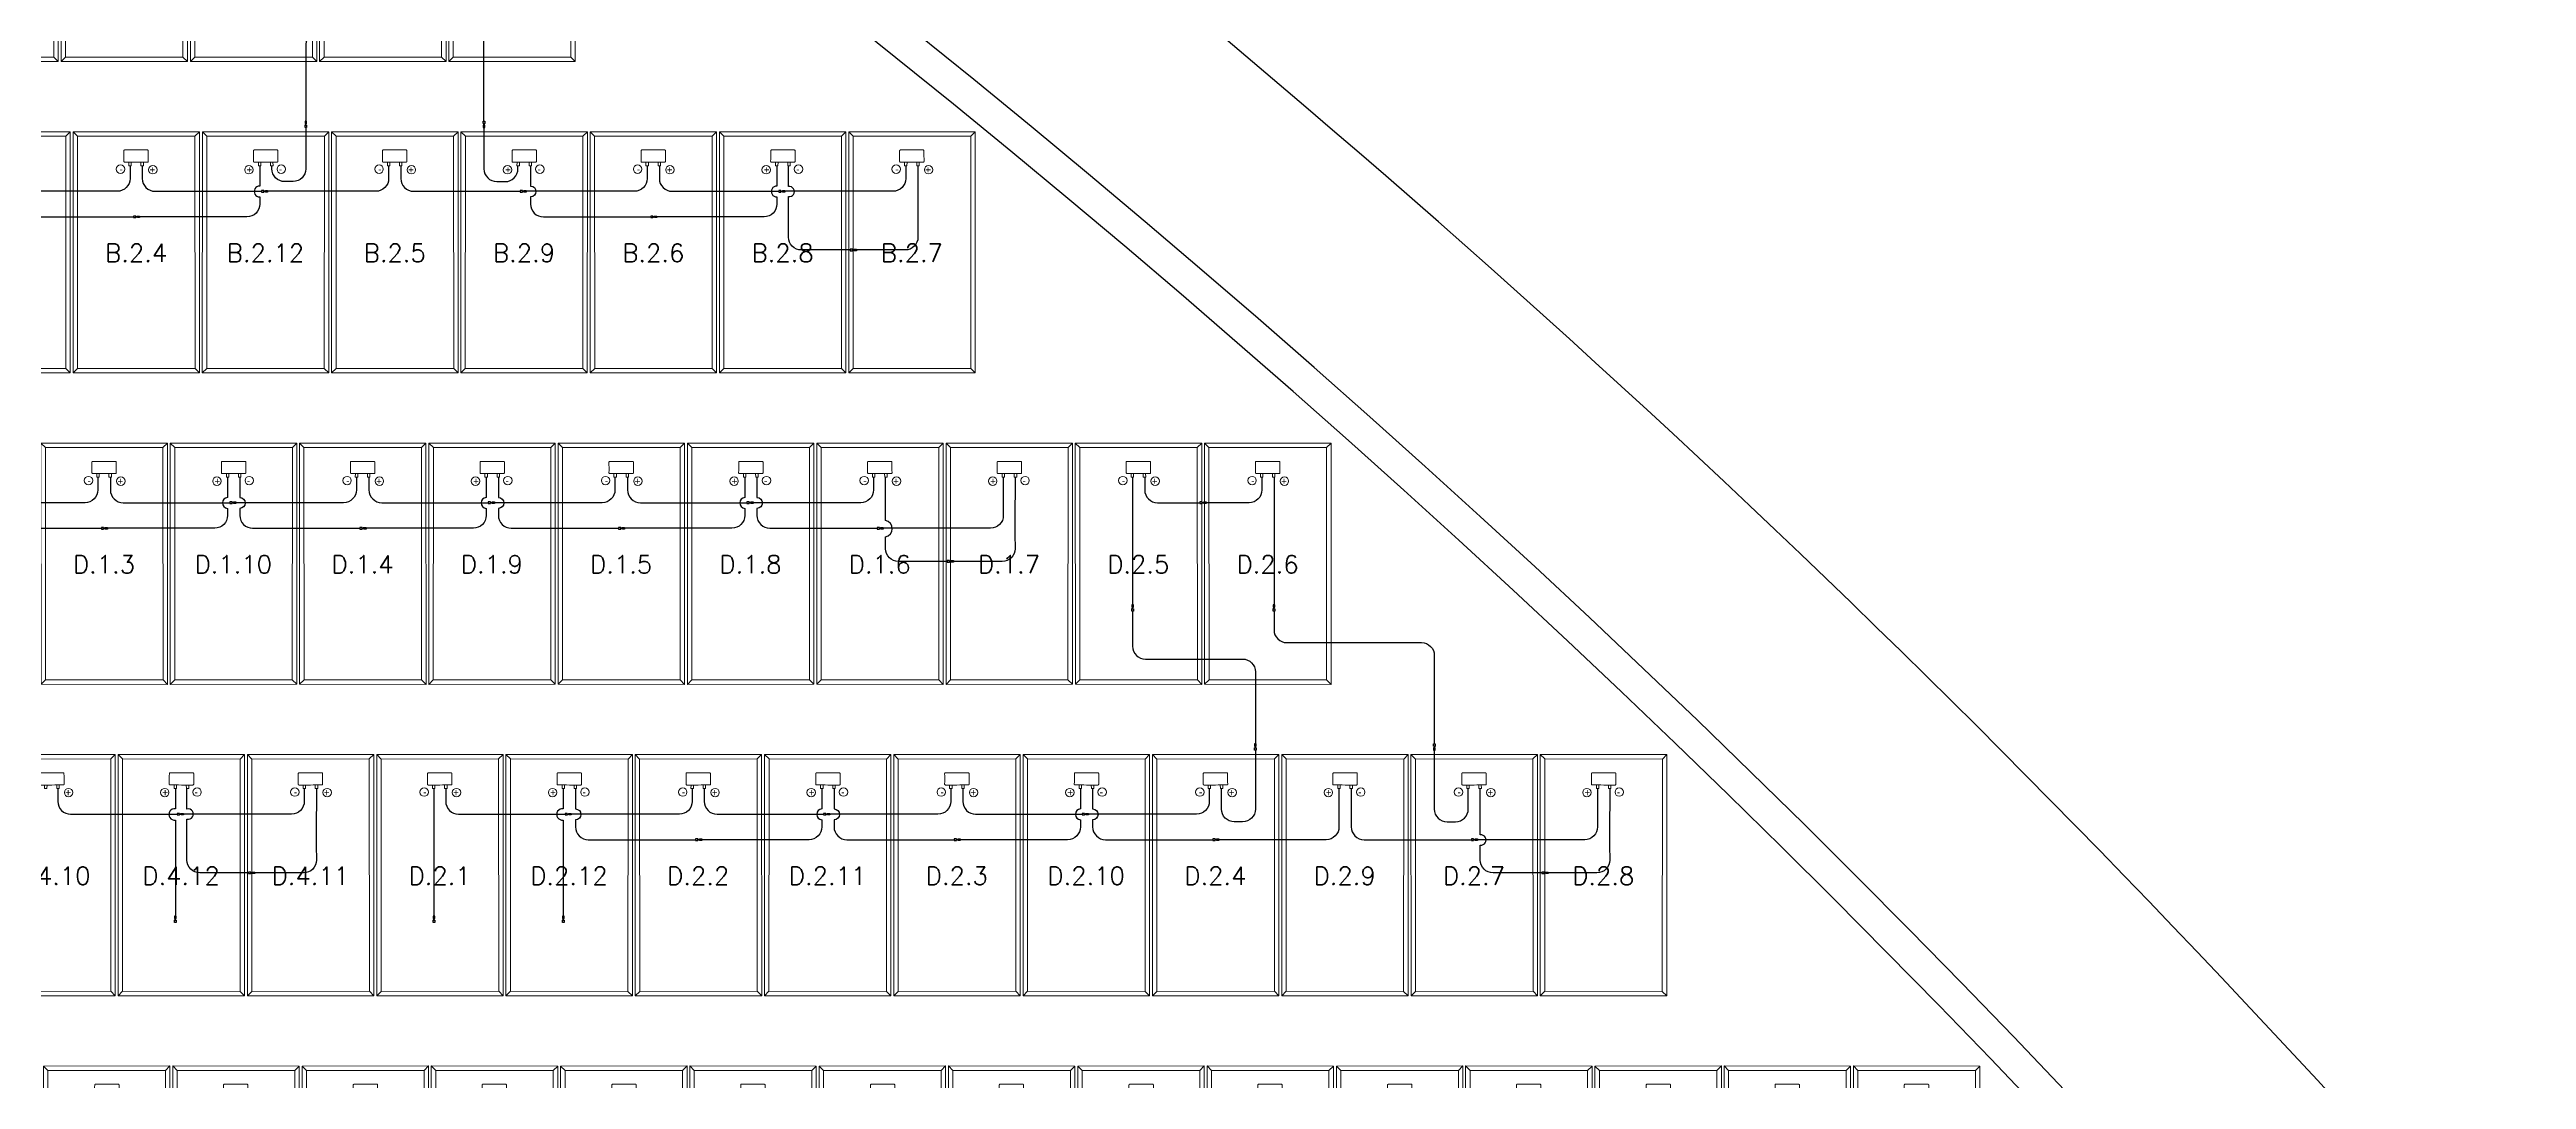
# Model space of a CAD drawing. Header units: metres. Extents: x 1796 to 2240, y -1398 to -999.
# Drawn here: x 2064.93 to 2084.34, y -1187.58 to -1179.51 of the extents above; entities that cross this region are included whole.
import ezdxf

# ---------------------------------------------------------------- set-up
doc = ezdxf.new("R2010")
doc.units = ezdxf.units.M
doc.header["$MEASUREMENT"] = 0
for name, color, linetype in [('ARQUITETURA', 253, 'CONTINUOUS'), ('CABO_MODULO_FV', 7, 'CONTINUOUS'), ('CABO_ORION_FV', 7, 'CONTINUOUS'), ('CONECTOR_MODULO_FV', 3, 'CONTINUOUS'), ('MÓDULOS FV', 7, 'CONTINUOUS')]:
    doc.layers.add(name, color=color, linetype=linetype)
doc.layers.add('MOD_ALOCADOS_A', color=5, linetype='CONTINUOUS', lineweight=9)
doc.layers.add('MODULOS_PV', color=2, linetype='CONTINUOUS', lineweight=9)
doc.styles.add('R120-500', font='romans.shx', dxfattribs={"height": 1.5})

# ---------------------------------------------------------------- blocks, each defined once
blk = doc.blocks.new('modulo')
at = {"layer": 'MODULOS_PV', "color": 8}
for p, q in [((-0.751, 2.014), (-0.753, 2.063)), ((-1.381, 1.342), (-1.43, 1.34)), ((0.577, 0.769), (0.626, 0.771)), ((-0.053, 0.097), (-0.051, 0.048))]:
    blk.add_line(p, q, dxfattribs=at)
for points in [[(-1.43, 1.34), (-0.753, 2.063), (0.626, 0.771), (-0.051, 0.048)], [(-1.381, 1.342), (-0.751, 2.014), (0.577, 0.769), (-0.053, 0.097)]]:
    blk.add_lwpolyline(points, close=True, dxfattribs=at)
for points in [[(-0.878, 1.581), (-0.857, 1.562), (-0.87, 1.548), (-0.891, 1.567)], [(-0.956, 1.498), (-0.935, 1.478), (-0.922, 1.492), (-0.943, 1.512)]]:
    blk.add_lwpolyline(points, dxfattribs=at)
blk.add_circle((-0.793, 1.591), 0.0332, dxfattribs=at)
at = {"layer": 'MODULOS_PV', "color": 1}
blk.add_circle((-0.963, 1.403), 0.0332, dxfattribs=at)
at = {"layer": 'MODULOS_PV', "color": 8}
blk.add_open_spline([(-0.986, 1.473), (-1.006, 1.493), (-1.027, 1.512), (-1.048, 1.532), (-1.048, 1.532), (-1.049, 1.534), (-1.049, 1.536), (-1.048, 1.538), (-1.048, 1.539), (-1.007, 1.583), (-0.966, 1.627), (-0.925, 1.67), (-0.924, 1.671), (-0.922, 1.672), (-0.919, 1.672), (-0.918, 1.671), (-0.917, 1.671), (-0.897, 1.652), (-0.876, 1.632), (-0.855, 1.613), (-0.855, 1.612), (-0.854, 1.611), (-0.854, 1.608), (-0.855, 1.606), (-0.855, 1.605), (-0.896, 1.561), (-0.937, 1.518), (-0.978, 1.474), (-0.979, 1.473), (-0.981, 1.472), (-0.984, 1.472), (-0.985, 1.473), (-0.986, 1.473)], degree=3, knots=[0, 0, 0, 0, 1, 1, 1, 1.002534, 1.003925, 1.008052, 1.008052, 1.008052, 2.008052, 2.008052, 2.008052, 2.012179, 2.01357, 2.016104, 2.016104, 2.016104, 3.016104, 3.016104, 3.016104, 3.018638, 3.02003, 3.024156, 3.024156, 3.024156, 4.024156, 4.024156, 4.024156, 4.028283, 4.029675, 4.032208, 4.032208, 4.032208, 4.032208], dxfattribs=at)
at = {"layer": 'MODULOS_PV', "color": 8, "insert": (-0.827, 1.597), "char_height": 0.0572, "width": 0.10748, "attachment_point": 1, "rotation": 46.8722}
blk.add_mtext('-', dxfattribs=at)
at = {"layer": 'MODULOS_PV', "color": 1, "insert": (-0.997, 1.409), "char_height": 0.0572, "width": 0.10748, "attachment_point": 1, "rotation": 46.8722}
blk.add_mtext('+', dxfattribs=at)
blk = doc.blocks.new('CONECTOR_PLACA')
at = {"layer": 'CONECTOR_MODULO_FV'}
blk.add_hatch(color=256, dxfattribs=at).paths.add_polyline_path([(-0.001, -0.018), (0.001, -0.018), (0.001, -0.024), (0, -0.024), (-0.001, -0.024)])
for p, q in [((0, 0), (-0.006, 0)), ((-0.006, 0), (-0.006, -0.018)), ((0.006, 0), (0, 0)), ((0.006, -0.018), (0.006, 0)), ((-0.006, -0.018), (0.006, -0.018)), ((-0.001, -0.018), (-0.001, -0.024)), ((0.001, -0.018), (0.001, -0.024))]:
    blk.add_line(p, q, dxfattribs=at)
for points in [[(-0.002, -0.018), (-0.002, -0.022), (-0.001, -0.023), (-0.001, -0.024), (0, -0.024)], [(0.002, -0.018), (0.002, -0.022), (0.001, -0.023), (0.001, -0.024), (0, -0.024)]]:
    blk.add_lwpolyline(points, dxfattribs=at)
blk = doc.blocks.new('CONECTOR ORION')
at = {"layer": 'CONECTOR_MODULO_FV', "true_color": 0xf8d731}
blk.add_hatch(color=40, dxfattribs=at).paths.add_polyline_path([(-537.822, -669.536), (-537.822, -669.538), (-537.816, -669.538), (-537.816, -669.537), (-537.816, -669.536)])
at = {"layer": 'CONECTOR_MODULO_FV', "color": 40, "true_color": 0xf8d731}
for p, q in [((-537.84, -669.537), (-537.84, -669.531)), ((-537.84, -669.531), (-537.822, -669.531)), ((-537.84, -669.543), (-537.84, -669.537)), ((-537.822, -669.531), (-537.822, -669.543)), ((-537.822, -669.536), (-537.816, -669.536)), ((-537.822, -669.538), (-537.816, -669.538)), ((-537.822, -669.543), (-537.84, -669.543))]:
    blk.add_line(p, q, dxfattribs=at)
for points in [[(-537.822, -669.534), (-537.818, -669.534), (-537.817, -669.536), (-537.816, -669.536), (-537.816, -669.537)], [(-537.822, -669.539), (-537.818, -669.539), (-537.817, -669.538), (-537.816, -669.538), (-537.816, -669.537)]]:
    blk.add_lwpolyline(points, dxfattribs=at)

msp = doc.modelspace()

# ---------------------------------------------------------------- linework, layer by layer
at = {"layer": 'ARQUITETURA'}
msp.add_lwpolyline([(2006.496, -1174.337), (2028.464, -1178.451, -0.210066), (2076.809, -1211.471)], format="xyb", dxfattribs=at)
for radius, start, end in [(90.5, 31.93963, 79.39324), (90.25, 31.93963, 79.39324), (92, 41.65318, 63.57537), (72.5, 31.93963, 79.39324), (71, 31.93963, 74.22149)]:
    msp.add_arc((2015.073, -1249.958), radius, start, end, dxfattribs=at)
at = {"layer": 'CABO_MODULO_FV'}
for p, q in [((2073.42, -1182.862), (2073.42, -1183.862)), ((2067.946, -1185.302), (2067.946, -1186.302))]:
    msp.add_line(p, q, dxfattribs=at)
at = {"layer": 'CABO_MODULO_FV', "color": 1}
msp.add_line((2074.528, -1182.862), (2074.528, -1183.862), dxfattribs=at)
at = {"layer": 'CABO_MODULO_FV'}
for points in [[(2066.942, -1180.121), (2066.942, -1180.446, -0.414211), (2066.842, -1180.546), (2066.776, -1180.546, -0.414214), (2066.676, -1180.446), (2066.676, -1180.422)], [(2065.565, -1180.422), (2065.565, -1180.522, -0.414214), (2065.465, -1180.622), (2064.617, -1180.622)], [(2064.651, -1180.422), (2064.651, -1180.581, -1), (2064.651, -1180.666), (2064.651, -1180.722, 0.414214), (2064.751, -1180.822), (2065.592, -1180.822)], [(2067.591, -1180.422), (2067.591, -1180.522, -0.414214), (2067.491, -1180.622), (2066.643, -1180.622)], [(2069.617, -1180.422), (2069.617, -1180.522, -0.414214), (2069.517, -1180.622), (2068.669, -1180.622)], [(2068.703, -1180.422), (2068.703, -1180.581, -1), (2068.703, -1180.666), (2068.703, -1180.722, 0.414214), (2068.803, -1180.822), (2069.644, -1180.822)], [(2071.643, -1180.422), (2071.643, -1180.522, -0.414214), (2071.543, -1180.622), (2070.695, -1180.622)], [(2071.207, -1181.082), (2070.824, -1181.082, -0.414214), (2070.724, -1180.982), (2070.724, -1180.664, 1.159254), (2070.724, -1180.585), (2070.724, -1180.422)], [(2065.312, -1182.862), (2065.312, -1182.962, -0.414214), (2065.212, -1183.062), (2064.368, -1183.062)], [(2064.399, -1182.862), (2064.399, -1183.021, -1), (2064.399, -1183.106), (2064.399, -1183.162, 0.414214), (2064.499, -1183.262), (2065.34, -1183.262)], [(2067.338, -1182.862), (2067.338, -1182.962, -0.414214), (2067.238, -1183.062), (2066.394, -1183.062)], [(2066.425, -1182.862), (2066.425, -1183.021, -1), (2066.425, -1183.106), (2066.425, -1183.162, 0.414214), (2066.525, -1183.262), (2067.366, -1183.262)], [(2069.364, -1182.862), (2069.364, -1182.962, -0.414214), (2069.264, -1183.062), (2068.42, -1183.062)], [(2068.451, -1182.862), (2068.451, -1183.021, -1), (2068.451, -1183.106), (2068.451, -1183.162, 0.414214), (2068.551, -1183.262), (2069.392, -1183.262)], [(2071.39, -1182.862), (2071.39, -1182.962, -0.414214), (2071.29, -1183.062), (2070.446, -1183.062)], [(2070.477, -1182.862), (2070.477, -1183.021, -1), (2070.477, -1183.106), (2070.477, -1183.162, 0.414214), (2070.577, -1183.262), (2071.418, -1183.262)], [(2072.499, -1182.862), (2072.497, -1183.22, -0.030541), (2072.497, -1183.308), (2072.499, -1183.422, -0.414214), (2072.399, -1183.522), (2072.017, -1183.522)], [(2074.433, -1182.862), (2074.433, -1182.962, -0.414214), (2074.333, -1183.062), (2073.997, -1183.062)], [(2075.784, -1185.001), (2075.784, -1185.462, 0.414211), (2075.884, -1185.562), (2075.95, -1185.562, 0.414214), (2076.05, -1185.462), (2076.05, -1185.302)], [(2066.93, -1185.302), (2066.93, -1185.402, -0.414214), (2066.83, -1185.502), (2065.983, -1185.502)], [(2066.494, -1185.962), (2066.111, -1185.962, -0.414214), (2066.011, -1185.862), (2066.011, -1185.541, 1.248285), (2066.011, -1185.462), (2066.011, -1185.302)], [(2069.969, -1185.302), (2069.969, -1185.402, -0.414214), (2069.869, -1185.502), (2069.022, -1185.502)], [(2069.055, -1185.302), (2069.055, -1185.461, -1), (2069.055, -1185.546), (2069.055, -1185.602, 0.414214), (2069.155, -1185.702), (2069.996, -1185.702)], [(2071.995, -1185.302), (2071.995, -1185.402, -0.414214), (2071.895, -1185.502), (2071.048, -1185.502)], [(2071.081, -1185.302), (2071.081, -1185.461, -1), (2071.081, -1185.546), (2071.081, -1185.602, 0.414214), (2071.181, -1185.702), (2072.022, -1185.702)], [(2074.021, -1185.302), (2074.021, -1185.402, -0.414214), (2073.921, -1185.502), (2073.074, -1185.502)], [(2073.107, -1185.302), (2073.107, -1185.461, -1), (2073.107, -1185.546), (2073.107, -1185.602, 0.414214), (2073.207, -1185.702), (2074.048, -1185.702)], [(2075.133, -1185.302), (2075.133, -1185.461, -0.003918), (2075.133, -1185.546), (2075.133, -1185.602, 0.414214), (2075.233, -1185.702), (2076.074, -1185.702)], [(2077.158, -1185.302), (2077.156, -1185.66, -0.030541), (2077.156, -1185.748), (2077.158, -1185.862, -0.414214), (2077.058, -1185.962), (2076.676, -1185.962)]]:
    msp.add_lwpolyline(points, format="xyb", dxfattribs=at)
at = {"layer": 'CABO_MODULO_FV', "color": 1}
for points in [[(2068.338, -1180.121), (2068.338, -1180.446, 0.414211), (2068.438, -1180.546), (2068.504, -1180.546, 0.414214), (2068.604, -1180.446), (2068.604, -1180.422)], [(2066.581, -1180.422), (2066.581, -1180.581, 1.022613), (2066.581, -1180.666), (2066.581, -1180.722, -0.414214), (2066.481, -1180.822), (2065.64, -1180.822)], [(2065.66, -1180.422), (2065.66, -1180.522, 0.414214), (2065.76, -1180.622), (2066.595, -1180.622)], [(2067.686, -1180.422), (2067.686, -1180.522, 0.414214), (2067.786, -1180.622), (2068.621, -1180.622)], [(2070.633, -1180.422), (2070.633, -1180.581, 1.022613), (2070.633, -1180.666), (2070.633, -1180.722, -0.414214), (2070.533, -1180.822), (2069.692, -1180.822)], [(2069.712, -1180.422), (2069.712, -1180.522, 0.414214), (2069.812, -1180.622), (2070.647, -1180.622)], [(2071.738, -1180.422), (2071.736, -1180.78, -0.030541), (2071.736, -1180.868), (2071.738, -1180.982, -0.414214), (2071.638, -1181.082), (2071.256, -1181.082)], [(2066.329, -1182.862), (2066.329, -1183.021, 0.928013), (2066.329, -1183.106), (2066.329, -1183.162, -0.414214), (2066.229, -1183.262), (2065.388, -1183.262)], [(2065.411, -1182.862), (2065.411, -1182.962, 0.414214), (2065.511, -1183.062), (2066.346, -1183.062)], [(2068.355, -1182.862), (2068.355, -1183.021, 0.928013), (2068.355, -1183.106), (2068.355, -1183.162, -0.414214), (2068.255, -1183.262), (2067.414, -1183.262)], [(2067.437, -1182.862), (2067.437, -1182.962, 0.414214), (2067.537, -1183.062), (2068.372, -1183.062)], [(2070.381, -1182.862), (2070.381, -1183.021, 0.928013), (2070.381, -1183.106), (2070.381, -1183.162, -0.414214), (2070.281, -1183.262), (2069.44, -1183.262)], [(2069.463, -1182.862), (2069.463, -1182.962, 0.414214), (2069.563, -1183.062), (2070.398, -1183.062)], [(2072.407, -1182.862), (2072.407, -1183.021, 0.032284), (2072.407, -1183.106), (2072.407, -1183.162, -0.414214), (2072.307, -1183.262), (2071.466, -1183.262)], [(2071.968, -1183.522), (2071.585, -1183.522, -0.414214), (2071.485, -1183.422), (2071.485, -1183.329, 0.823789), (2071.485, -1183.202), (2071.485, -1182.862)], [(2073.515, -1182.862), (2073.515, -1182.962, 0.414214), (2073.615, -1183.062), (2073.948, -1183.062)], [(2074.382, -1185.001), (2074.382, -1185.462, -0.414211), (2074.282, -1185.562), (2074.216, -1185.562, -0.414214), (2074.116, -1185.462), (2074.116, -1185.302)], [(2064.999, -1185.302), (2064.999, -1185.402, 0.414214), (2065.099, -1185.502), (2065.934, -1185.502)], [(2065.92, -1185.302), (2065.92, -1185.46, 1.170805), (2065.92, -1185.548), (2065.92, -1186.302)], [(2067.025, -1185.302), (2067.023, -1185.66, -0.030541), (2067.023, -1185.748), (2067.025, -1185.862, -0.414214), (2066.925, -1185.962), (2066.543, -1185.962)], [(2068.038, -1185.302), (2068.038, -1185.402, 0.414214), (2068.138, -1185.502), (2068.973, -1185.502)], [(2068.959, -1185.302), (2068.959, -1185.46, 1.170805), (2068.959, -1185.548), (2068.959, -1186.302)], [(2070.985, -1185.302), (2070.985, -1185.461, 0.928013), (2070.985, -1185.546), (2070.985, -1185.602, -0.414214), (2070.885, -1185.702), (2070.044, -1185.702)], [(2070.064, -1185.302), (2070.064, -1185.402, 0.414214), (2070.164, -1185.502), (2070.999, -1185.502)], [(2073.011, -1185.302), (2073.011, -1185.461, 0.928013), (2073.011, -1185.546), (2073.011, -1185.602, -0.414214), (2072.911, -1185.702), (2072.07, -1185.702)], [(2072.09, -1185.302), (2072.09, -1185.402, 0.414214), (2072.19, -1185.502), (2073.025, -1185.502)], [(2075.037, -1185.302), (2075.037, -1185.461, 0.000557), (2075.037, -1185.546), (2075.037, -1185.602, -0.414214), (2074.937, -1185.702), (2074.096, -1185.702)], [(2077.063, -1185.302), (2077.063, -1185.461, 0.001519), (2077.063, -1185.546), (2077.063, -1185.602, -0.414214), (2076.963, -1185.702), (2076.122, -1185.702)], [(2076.627, -1185.962), (2076.244, -1185.962, -0.414214), (2076.144, -1185.862), (2076.144, -1185.744, 1.159254), (2076.144, -1185.665), (2076.144, -1185.302)]]:
    msp.add_lwpolyline(points, format="xyb", dxfattribs=at)
at = {"layer": 'CABO_ORION_FV', "color": 14, "linetype": 'ByBlock'}
for points in [[(2067.499, -1179.031), (2067.499, -1179.27, -0.414214), (2067.399, -1179.37), (2067.042, -1179.37, 0.414214), (2066.942, -1179.47), (2066.942, -1180.072)], [(2074.528, -1183.911), (2074.528, -1184.058, 0.414214), (2074.628, -1184.158), (2075.684, -1184.158, -0.414214), (2075.784, -1184.258), (2075.784, -1184.952)]]:
    msp.add_lwpolyline(points, format="xyb", dxfattribs=at)
at = {"layer": 'CABO_ORION_FV', "color": 9, "linetype": 'ByBlock', "true_color": 0xbababa}
for points in [[(2068.338, -1180.072), (2068.338, -1179.453, -0.414214), (2068.438, -1179.353), (2068.507, -1179.353, 0.414214), (2068.607, -1179.253), (2068.607, -1179.031)], [(2073.42, -1183.911), (2073.42, -1184.187, 0.414214), (2073.52, -1184.287), (2074.282, -1184.287, -0.414214), (2074.382, -1184.387), (2074.382, -1184.952)]]:
    msp.add_lwpolyline(points, format="xyb", dxfattribs=at)

# ---------------------------------------------------------------- block references
at = {"layer": 'CONECTOR_MODULO_FV', "xscale": -1}
for name, p, rotation in [('CONECTOR ORION', (1397.405, -1717.912), 90), ('CONECTOR_PLACA', (2066.942, -1180.121), 180), ('CONECTOR_PLACA', (2066.643, -1180.622), 270), ('CONECTOR_PLACA', (2068.669, -1180.622), 270), ('CONECTOR_PLACA', (2070.695, -1180.622), 270), ('CONECTOR_PLACA', (2065.64, -1180.822), 270), ('CONECTOR_PLACA', (2069.692, -1180.822), 270), ('CONECTOR_PLACA', (2071.256, -1181.082), 270), ('CONECTOR_PLACA', (2066.394, -1183.062), 270), ('CONECTOR_PLACA', (2068.42, -1183.062), 270), ('CONECTOR_PLACA', (2070.446, -1183.062), 270), ('CONECTOR_PLACA', (2073.997, -1183.062), 270), ('CONECTOR_PLACA', (2065.388, -1183.262), 270), ('CONECTOR_PLACA', (2067.414, -1183.262), 270), ('CONECTOR_PLACA', (2069.44, -1183.262), 270), ('CONECTOR_PLACA', (2071.466, -1183.262), 270), ('CONECTOR_PLACA', (2072.017, -1183.522), 270), ('CONECTOR ORION', (1404.845, -1722.792), 90), ('CONECTOR_PLACA', (2074.382, -1185.001), 180), ('CONECTOR_PLACA', (2065.983, -1185.502), 270), ('CONECTOR_PLACA', (2069.022, -1185.502), 270), ('CONECTOR_PLACA', (2071.048, -1185.502), 270), ('CONECTOR_PLACA', (2073.074, -1185.502), 270), ('CONECTOR_PLACA', (2070.044, -1185.702), 270), ('CONECTOR_PLACA', (2072.07, -1185.702), 270), ('CONECTOR_PLACA', (2074.096, -1185.702), 270), ('CONECTOR_PLACA', (2076.122, -1185.702), 270), ('CONECTOR_PLACA', (2066.543, -1185.962), 270), ('CONECTOR_PLACA', (2076.676, -1185.962), 270)]:
    msp.add_blockref(name, p, dxfattribs=dict(at, rotation=rotation))
at = {"layer": 'CONECTOR_MODULO_FV'}
for name, p, rotation in [('CONECTOR ORION', (2737.875, -1717.912), 270), ('CONECTOR_PLACA', (2068.338, -1180.121), 180), ('CONECTOR_PLACA', (2066.595, -1180.622), 90), ('CONECTOR_PLACA', (2068.621, -1180.622), 90), ('CONECTOR_PLACA', (2070.647, -1180.622), 90), ('CONECTOR_PLACA', (2065.592, -1180.822), 90), ('CONECTOR_PLACA', (2069.644, -1180.822), 90), ('CONECTOR_PLACA', (2071.207, -1181.082), 90.00000000000001), ('CONECTOR_PLACA', (2066.346, -1183.062), 90), ('CONECTOR_PLACA', (2068.372, -1183.062), 90), ('CONECTOR_PLACA', (2070.398, -1183.062), 90), ('CONECTOR_PLACA', (2073.948, -1183.062), 90), ('CONECTOR_PLACA', (2065.34, -1183.262), 90), ('CONECTOR_PLACA', (2067.366, -1183.262), 90), ('CONECTOR_PLACA', (2069.392, -1183.262), 90), ('CONECTOR_PLACA', (2071.418, -1183.262), 90), ('CONECTOR_PLACA', (2071.968, -1183.522), 90), ('CONECTOR ORION', (1403.883, -646.071), 90.00000000000001), ('CONECTOR ORION', (1404.991, -646.071), 90.00000000000001), ('CONECTOR ORION', (2745.321, -1722.792), 270), ('CONECTOR_PLACA', (2075.784, -1185.001), 180), ('CONECTOR_PLACA', (2065.934, -1185.502), 90), ('CONECTOR_PLACA', (2068.973, -1185.502), 90), ('CONECTOR_PLACA', (2070.999, -1185.502), 90), ('CONECTOR_PLACA', (2073.025, -1185.502), 90), ('CONECTOR_PLACA', (2069.996, -1185.702), 90), ('CONECTOR_PLACA', (2072.022, -1185.702), 90), ('CONECTOR_PLACA', (2074.048, -1185.702), 90), ('CONECTOR_PLACA', (2076.074, -1185.702), 90), ('CONECTOR_PLACA', (2066.494, -1185.962), 90.00000000000001), ('CONECTOR_PLACA', (2076.627, -1185.962), 90.00000000000001), ('CONECTOR ORION', (1396.383, -648.511), 90.00000000000001), ('CONECTOR ORION', (1398.409, -648.511), 90.00000000000001), ('CONECTOR ORION', (1399.422, -648.511), 90.00000000000001)]:
    msp.add_blockref(name, p, dxfattribs=dict(at, rotation=rotation))
for p in [(2073.42, -1183.862), (2074.528, -1183.862), (2065.92, -1186.302), (2067.946, -1186.302), (2068.959, -1186.302)]:
    msp.add_blockref('CONECTOR_PLACA', p, dxfattribs=at)
at = {"layer": 'MÓDULOS FV', "xscale": -1, "rotation": 46.87216913315991}
for p in [(2065.002, -1179.675), (2067.028, -1179.675), (2064.083, -1182.115), (2066.109, -1182.115), (2068.135, -1182.115), (2070.161, -1182.115), (2072.187, -1182.115), (2065.858, -1184.555), (2067.884, -1184.555), (2069.91, -1184.555), (2071.936, -1184.555), (2073.962, -1184.555), (2074.975, -1184.555), (2065.449, -1186.995), (2067.475, -1186.995), (2068.488, -1186.995), (2070.514, -1186.995), (2072.54, -1186.995), (2074.566, -1186.995), (2076.592, -1186.995), (2064.864, -1189.435), (2066.89, -1189.435), (2068.916, -1189.435), (2070.942, -1189.435), (2072.968, -1189.435), (2074.994, -1189.435), (2077.02, -1189.435), (2079.046, -1189.435), (2080.059, -1189.435)]:
    msp.add_blockref('modulo', p, dxfattribs=at)
at = {"layer": 'MÓDULOS FV', "rotation": 313.12783086684}
for p in [(2065.024, -1179.675), (2067.05, -1179.675), (2068.063, -1179.675), (2064.105, -1182.115), (2066.131, -1182.115), (2068.157, -1182.115), (2070.183, -1182.115), (2063.854, -1184.555), (2065.88, -1184.555), (2067.906, -1184.555), (2069.932, -1184.555), (2071.958, -1184.555), (2063.445, -1186.995), (2065.471, -1186.995), (2068.51, -1186.995), (2070.536, -1186.995), (2072.562, -1186.995), (2074.588, -1186.995), (2076.614, -1186.995), (2064.886, -1189.435), (2066.912, -1189.435), (2068.938, -1189.435), (2070.964, -1189.435), (2072.99, -1189.435), (2075.016, -1189.435), (2077.042, -1189.435)]:
    msp.add_blockref('modulo', p, dxfattribs=at)

# ---------------------------------------------------------------- texts
at = {"layer": 'MOD_ALOCADOS_A', "color": 6, "char_height": 0.14, "attachment_point": 5, "style": 'R120-500'}
for s, insert in [('B.2.4', (2065.613, -1181.105)), ('B.2.12', (2066.626, -1181.105)), ('B.2.5', (2067.639, -1181.105)), ('B.2.9', (2068.652, -1181.105)), ('B.2.6', (2069.665, -1181.105)), ('B.2.8', (2070.678, -1181.105)), ('B.2.7', (2071.691, -1181.105))]:
    msp.add_mtext_dynamic_manual_height_columns(s, width=0.992, gutter_width=7.5, heights=[0], dxfattribs=dict(at, insert=insert))
at = {"layer": 'MOD_ALOCADOS_A', "color": 1, "char_height": 0.14, "attachment_point": 5, "style": 'R120-500'}
for s, insert in [('D.1.3', (2065.361, -1183.545)), ('D.1.10', (2066.374, -1183.545)), ('D.1.4', (2067.387, -1183.545)), ('D.1.9', (2068.4, -1183.545)), ('D.1.5', (2069.413, -1183.545)), ('D.1.8', (2070.426, -1183.545)), ('D.1.6', (2071.439, -1183.545)), ('D.1.7', (2072.452, -1183.545))]:
    msp.add_mtext_dynamic_manual_height_columns(s, width=0.992, gutter_width=7.5, heights=[0], dxfattribs=dict(at, insert=insert))
at = {"layer": 'MOD_ALOCADOS_A', "color": 2, "char_height": 0.14, "attachment_point": 5, "style": 'R120-500'}
for s, insert in [('D.2.5', (2073.465, -1183.545)), ('D.2.6', (2074.478, -1183.545)), ('D.2.1', (2067.991, -1185.985)), ('D.2.12', (2069.004, -1185.985)), ('D.2.2', (2070.017, -1185.985)), ('D.2.11', (2071.03, -1185.985)), ('D.2.3', (2072.043, -1185.985)), ('D.2.10', (2073.056, -1185.985)), ('D.2.4', (2074.069, -1185.985)), ('D.2.9', (2075.082, -1185.985)), ('D.2.7', (2076.095, -1185.985)), ('D.2.8', (2077.108, -1185.985))]:
    msp.add_mtext_dynamic_manual_height_columns(s, width=0.992, gutter_width=7.5, heights=[0], dxfattribs=dict(at, insert=insert))
at = {"layer": 'MOD_ALOCADOS_A', "color": 5, "char_height": 0.14, "attachment_point": 5, "style": 'R120-500'}
for s, insert in [('D.4.10', (2064.952, -1185.985)), ('D.4.12', (2065.965, -1185.985)), ('D.4.11', (2066.978, -1185.985))]:
    msp.add_mtext_dynamic_manual_height_columns(s, width=0.992, gutter_width=7.5, heights=[0], dxfattribs=dict(at, insert=insert))

doc.saveas('drawing.dxf')
